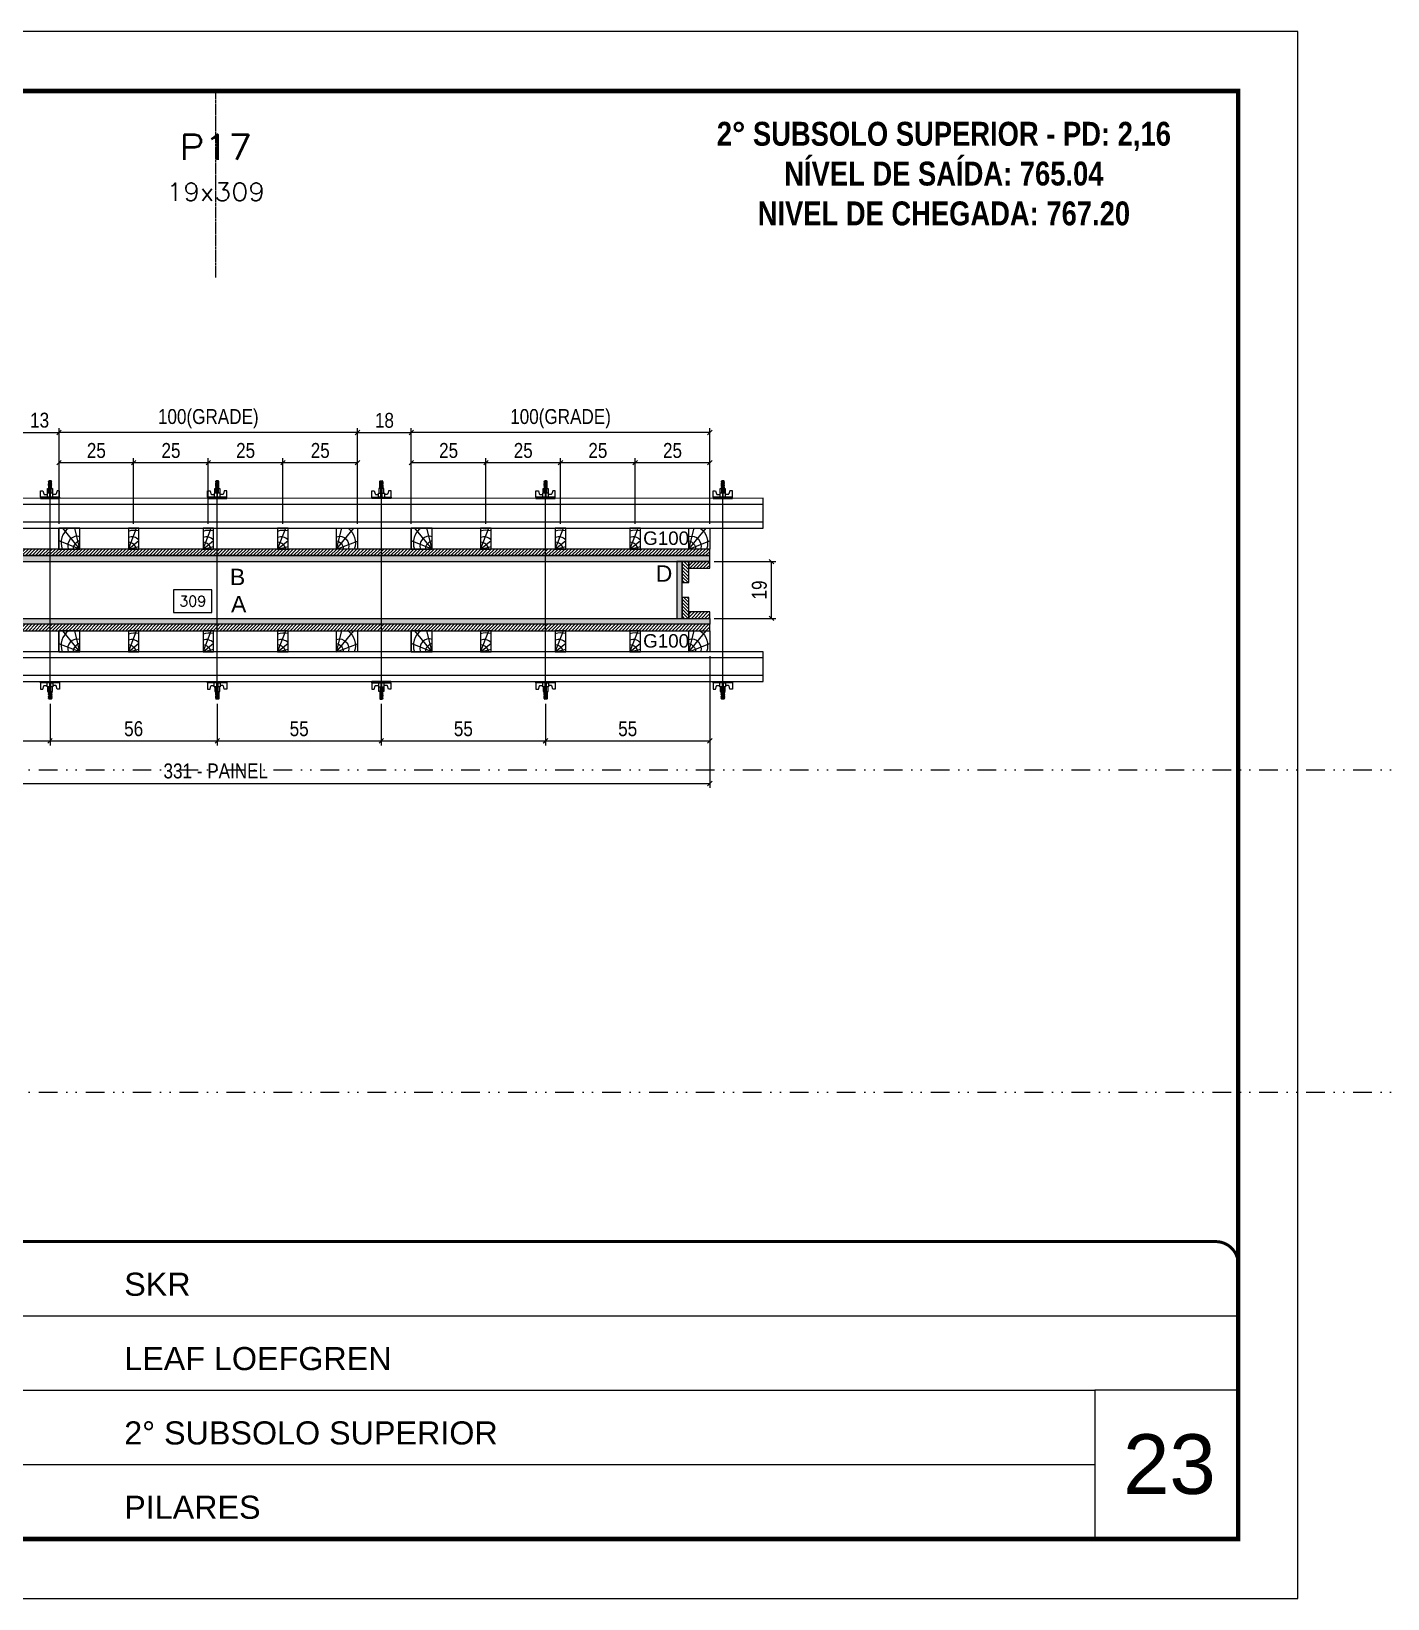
# Model space of a CAD drawing. Extents: x 13741 to 27878, y -21631 to 6985.
# Drawn here: x 18233 to 19142, y 192 to 1242 of the extents above; entities that cross this region are included whole.
import ezdxf
from ezdxf.enums import TextEntityAlignment as Align

# ---------------------------------------------------------------- set-up
doc = ezdxf.new("R2010")
doc.units = 0
for name, pattern in [('CONTINUO', [0]), ('DASHED', [0.75, 0.5, -0.25]), ('DIVIDE2', [0.625, 0.25, -0.125, 0, -0.125, 0, -0.125]), ('HIDDEN', [0.375, 0.25, -0.125])]:
    doc.linetypes.add(name, pattern=pattern)
for name, color, linetype, lineweight in [('CARIMBO', 255, 'Continuous', 9), ('Folhas', 255, 'Continuous', 9), ('Hachura', 251, 'Continuous', 9), ('Madeira', 126, 'Continuous', 18), ('Perfil Metálico', 224, 'Continuous', 18), ('SARRAFO DE PRESSAO', 251, 'DASHED', 9), ('Texto Seção', 7, 'Continuous', 15)]:
    doc.layers.add(name, color=color, linetype=linetype, lineweight=lineweight)
for name, color, linetype in [('CHAPA', 1, 'Continuous'), ('COTA', 241, 'Continuous'), ('NOMENCLATURA', 7, 'Continuous'), ('Nível', 160, 'Continuous'), ('SARRAFO', 251, 'Continuous'), ('Texto de Titulo', 7, 'Continuous'), ('Texto Qtd Sarr', 242, 'Continuous'), ('TEXTO_GERAL', 7, 'Continuous')]:
    doc.layers.add(name, color=color, linetype=linetype)
doc.styles.add('ARIAL', font='arial.ttf')
doc.styles.add('COTA TECNICA 2X', font='techl___.ttf', dxfattribs={"height": 10})
doc.styles.add('ROMANC', font='techb___.ttf', dxfattribs={"height": 2.5})
doc.styles.add('ROMANS', font='romans.shx')
doc.styles.add('SANSSERIF', font='sas_____.pfb')
doc.styles.add('Tecnologia', font='')
doc.styles.get('Tecnologia').set_extended_font_data('Forgotten Futurist')
doc.dimstyles.new('SECAO PILAR', dxfattribs={"dimtxt": 10, "dimasz": 3, "dimexe": 3, "dimexo": 3, "dimgap": 3, "dimtad": 1, "dimdec": 1, "dimlfac": 0.5, "dimzin": 12, "dimdsep": 46, "dimtxsty": 'COTA TECNICA 2X', "dimblk1": 'OBLIQUE', "dimblk2": 'OBLIQUE', "dimsah": 1, "dimcen": 0.9, "dimclrd": 256, "dimclre": 256, "dimclrt": 256, "dimadec": 1, "dimazin": 3, "dimtfac": 1, "dimtdec": 1, "dimtmove": 0, "dimatfit": 3, "dimfxl": 1, "dimtolj": 1, "dimtzin": 12, "dimarcsym": 0})
doc.dimstyles.new('SECÇÃO 2', dxfattribs={"dimtxt": 7, "dimasz": 6, "dimexe": 0.18, "dimexo": 2, "dimgap": -4, "dimtad": 3, "dimdec": 1, "dimlfac": 0.5, "dimzin": 12, "dimdsep": 46, "dimtxsty": 'ROMANS', "dimblk": 'ARCHTICK', "dimcen": 0.09, "dimse1": 1, "dimse2": 1, "dimsd1": 1, "dimsd2": 1, "dimclrd": 180, "dimclre": 5, "dimclrt": 1, "dimadec": 0, "dimazin": 3, "dimtfac": 1, "dimtdec": 1, "dimtofl": 0, "dimtmove": 0, "dimatfit": 3, "dimldrblk": 'ARCHTICK', "dimfxl": 1, "dimtolj": 1, "dimtzin": 0, "dimarcsym": 0})

# ---------------------------------------------------------------- blocks, each defined once
blk = doc.blocks.new('9999999999')
at = {"color": 30, "linetype": 'CONTINUO'}
for p, q in [((98564.6, 34230.2), (98564.6, 34429.4)), ((98564.6, 34379.6), (99584, 34379.6)), ((98564.6, 34329.8), (99488, 34329.8)), ((99584, 34329.8), (99488, 34329.8)), ((99488, 34329.8), (99488, 34230.2)), ((98564.6, 34280), (99488, 34280))]:
    blk.add_line(p, q, dxfattribs=at)
at = {"color": 30, "linetype": 'CONTINUO', "const_width": 2}
blk.add_lwpolyline([(99584, 34230.2), (99584, 34414.4, 0.414214), (99569, 34429.4), (98229, 34429.4, 0.414214), (98214, 34414.4), (98214, 34245.2, 0.414214), (98229, 34230.2), (99584, 34230.2)], format="xyb", dxfattribs=at)
at = {"layer": 'Folhas'}
blk.add_lwpolyline([(98139, 34190.2), (99624, 34190.2), (99624, 35240.2), (98139, 35240.2)], close=True, dxfattribs=at)
at = {"layer": 'Folhas', "color": 30, "const_width": 3}
blk.add_lwpolyline([(98214, 34230.2), (99584, 34230.2), (99584, 35200.2), (98214, 35200.2)], close=True, dxfattribs=at)
at = {"color": 7, "linetype": 'Continuous', "ltscale": 5, "style": 'ARIAL'}
for s, height, p in [('SKR', 15.48, (98837.7, 34393.1)), ('LEAF LOEFGREN', 15.483, (98837.7, 34343.3)), ('2° SUBSOLO SUPERIOR', 15.483, (98837.7, 34293.5)), ('NOVA SISTEMAS CONSTRUTIVOS', 11.059, (98263.2, 34267.2)), ('PILARES', 15.48, (98837.7, 34243.7))]:
    blk.add_text(s, height=height, dxfattribs=at).set_placement(p)
at = {"layer": 'Folhas', "color": 7, "style": 'Tecnologia', "width": 1.5}
for s, p in [('CLIENTE:', (98573.7, 34397.2)), ('OBRA:', (98573.7, 34347.3)), ('PAVIMENTO:', (98573.7, 34297.5)), ('PROJETO:', (98573.7, 34247.7))]:
    blk.add_text(s, height=14, dxfattribs=at).set_placement(p)
blk = doc.blocks.new('*D1374')
at = {"layer": 'COTA', "color": 180, "lineweight": -2, "transparency": 16777216}
for p, q in [((18354.4, 867.6), (18328.7, 867.6)), ((18328.7, 867.6), (18328.7, 852.6)), ((18354.4, 852.6), (18354.4, 867.6)), ((18328.7, 852.6), (18354.4, 852.6))]:
    blk.add_line(p, q, dxfattribs=at)
at = {"layer": 'Defpoints', "color": 0, "transparency": 16777216}
for p in [(18048, 848.6), (18666, 848.6), (18666, 848.6)]:
    blk.add_point(p, dxfattribs=at)
at = {"layer": 'COTA', "color": 1, "transparency": 16777216, "insert": (18341.6, 860.1), "char_height": 7, "attachment_point": 5, "style": 'ROMANS'}
blk.add_mtext('\\A1;309', dxfattribs=at)
blk = doc.blocks.new('_ArchTick')
at = {"color": 0, "linetype": 'ByBlock', "const_width": 0.15}
blk.add_lwpolyline([(-0.5, -0.5), (0.5, 0.5)], dxfattribs=at)
blk = doc.blocks.new('_Oblique')
at = {"color": 0, "linetype": 'ByBlock', "lineweight": -2}
blk.add_line((-0.5, -0.5), (0.5, 0.5), dxfattribs=at)
blk = doc.blocks.new('*D1375')
at = {"layer": 'COTA', "lineweight": -2, "transparency": 16777216}
for p, q in [((18026, 823.2), (18026, 735)), ((18688, 823.2), (18688, 735)), ((18026, 738), (18688, 738))]:
    blk.add_line(p, q, dxfattribs=at)
at = {"layer": 'Defpoints', "color": 0, "transparency": 16777216}
for p in [(18026, 826.2), (18688, 826.2), (18688, 738)]:
    blk.add_point(p, dxfattribs=at)
at = {"layer": 'COTA', "lineweight": -2, "transparency": 16777216, "xscale": 3, "yscale": 3, "zscale": 3, "rotation": 180}
blk.add_blockref('_Oblique', (18026, 738), dxfattribs=at)
at = {"layer": 'COTA', "lineweight": -2, "transparency": 16777216, "xscale": 3, "yscale": 3, "zscale": 3}
blk.add_blockref('_Oblique', (18688, 738), dxfattribs=at)
at = {"layer": 'COTA', "transparency": 16777216, "insert": (18357, 746.3), "char_height": 10, "attachment_point": 5, "style": 'COTA TECNICA 2X'}
blk.add_mtext('\\A1;331 - PAINEL', dxfattribs=at)
blk = doc.blocks.new('*D1377')
at = {"layer": 'COTA', "lineweight": -2, "transparency": 16777216}
for p, q in [((18688, 823.2), (18688, 763.5)), ((18578, 791.4), (18578, 763.5)), ((18578, 766.5), (18688, 766.5))]:
    blk.add_line(p, q, dxfattribs=at)
at = {"layer": 'Defpoints', "color": 0, "transparency": 16777216}
for p in [(18688, 826.2), (18578, 794.4), (18688, 766.5)]:
    blk.add_point(p, dxfattribs=at)
at = {"layer": 'COTA', "lineweight": -2, "transparency": 16777216, "xscale": 3, "yscale": 3, "zscale": 3, "rotation": 180}
blk.add_blockref('_Oblique', (18578, 766.5), dxfattribs=at)
at = {"layer": 'COTA', "lineweight": -2, "transparency": 16777216, "xscale": 3, "yscale": 3, "zscale": 3}
blk.add_blockref('_Oblique', (18688, 766.5), dxfattribs=at)
at = {"layer": 'COTA', "transparency": 16777216, "insert": (18633, 774.6), "char_height": 10, "attachment_point": 5, "style": 'COTA TECNICA 2X'}
blk.add_mtext('\\A1;55', dxfattribs=at)
blk = doc.blocks.new('titulo1')
at = {"layer": 'Defpoints', "color": 252, "linetype": 'HIDDEN', "ltscale": 2}
blk.add_line((0, 0), (0, 125), dxfattribs=at)
at = {"layer": 'Defpoints', "style": 'ROMANS', "oblique": 15}
blk.add_attdef('FOLHA', text='', height=10, dxfattribs=at).set_placement((0, 15.6), align=Align.MIDDLE_CENTER)
at = {"layer": 'Texto Qtd Sarr', "color": 3, "style": 'ROMANS', "oblique": 15}
for tag, height, p in [('TITULO', 17, (0, 71.4)), ('SEÇÃO', 12, (0, 41.5))]:
    blk.add_attdef(tag, text='', height=height, dxfattribs=at).set_placement(p, align=Align.MIDDLE_CENTER)
blk = doc.blocks.new('*D1396')
at = {"layer": 'COTA', "lineweight": -2, "transparency": 16777216}
for p, q in [((18691, 886.6), (18732.3, 886.6)), ((18729.3, 848.6), (18729.3, 886.6)), ((18691, 848.6), (18732.3, 848.6))]:
    blk.add_line(p, q, dxfattribs=at)
at = {"layer": 'Defpoints', "color": 0, "transparency": 16777216}
for p in [(18688, 886.6), (18729.3, 886.6), (18688, 848.6)]:
    blk.add_point(p, dxfattribs=at)
at = {"layer": 'COTA', "lineweight": -2, "transparency": 16777216, "xscale": 3, "yscale": 3, "zscale": 3}
for p, rotation in [((18729.3, 886.6), 90), ((18729.3, 848.6), 270)]:
    blk.add_blockref('_Oblique', p, dxfattribs=dict(at, rotation=rotation))
at = {"layer": 'COTA', "transparency": 16777216, "insert": (18721.2, 867.6), "char_height": 10, "attachment_point": 5, "rotation": 90, "style": 'COTA TECNICA 2X'}
blk.add_mtext('\\A1;19', dxfattribs=at)
blk = doc.blocks.new('C')
at = {"layer": 'Hachura', "color": 0}
for p, q in [((0, 3.22), (0, -3.22)), ((0.45, 3.22), (0, 3.22)), ((0.46, 3.16), (0, 3.16)), ((0.46, 3.05), (0, 3.05)), ((0.46, 2.88), (0, 2.88)), ((0, 2.75), (0, -1.16)), ((0.46, 2.65), (0, 2.65)), ((0.46, 2.23), (0, 2.23)), ((0.46, 1.51), (0, 1.51)), ((0.39, 0.49), (0.17, 0.49)), ((0.45, -3.23), (0.45, 3.22)), ((0.45, 3.22), (2.58, 3.22)), ((1.74, 0.97), (0.45, 0.97)), ((1.45, 0.1), (0.45, 0.1)), ((1.35, 1.94), (1.35, 0.96)), ((2.58, 2.39), (1.47, 2.09)), ((1.74, -0.97), (1.74, 0.97)), ((1.74, 0.97), (1.74, 0.84)), ((1.74, 0.97), (1.74, 0.84)), ((1.74, 0.84), (3.35, 0.84)), ((3.35, 0.45), (1.74, 0.45)), ((2.58, 3.22), (2.58, 2.39)), ((3.32, 0.84), (3.32, -0.84)), ((3.35, 0.84), (3.35, -0.84)), ((3.68, 0.45), (3.35, 0.45)), ((3.84, -0.52), (3.35, 0.45)), ((3.35, 0.06), (3.67, -0.57)), ((3.68, 0.45), (4.16, -0.52)), ((3.72, 0.5), (4.25, -0.57)), ((4.37, -0.55), (3.83, 0.53)), ((4.15, 0.45), (3.93, 0.45)), ((4.42, -0.52), (3.93, 0.45)), ((4.15, 0.45), (4.26, 0.45)), ((4.26, 0.45), (4.74, -0.52)), ((4.3, 0.5), (4.83, -0.57)), ((4.95, -0.55), (4.41, 0.53)), ((4.51, 0.45), (4.84, 0.45)), ((5, -0.52), (4.51, 0.45)), ((4.84, 0.45), (5.32, -0.52)), ((4.88, 0.5), (5.41, -0.57)), ((5.53, -0.55), (4.99, 0.53)), ((5.58, -0.52), (5.09, 0.45)), ((5.42, 0.45), (5.09, 0.45)), ((5.58, -0.52), (5.09, 0.45)), ((5.42, 0.45), (5.74, -0.19)), ((5.46, 0.5), (5.74, -0.07)), ((5.74, 0.19), (5.57, 0.53)), ((5.74, 0.32), (5.68, 0.45)), ((5.68, 0.45), (5.74, 0.45)), ((5.74, 0.45), (5.9, 0.29)), ((5.74, 0.45), (5.74, -0.52)), ((5.9, -0.36), (5.9, 0.29)), ((0.45, 0), (0, 0)), ((0.46, -1.52), (0, -1.52)), ((0.46, -2.23), (0, -2.23)), ((0.46, -2.65), (0, -2.65)), ((0.46, -2.88), (0, -2.88)), ((0.46, -3.05), (0, -3.05)), ((0.46, -3.16), (0, -3.16)), ((0, -3.22), (2.57, -3.22)), ((0.08, -0.48), (0.29, -0.48)), ((0.29, -0.48), (0.4, -0.48)), ((0.45, 0), (0.45, -0.97)), ((0.45, -0.16), (1.45, -0.16)), ((0.45, -0.65), (0.45, -0.32)), ((0.45, -3.23), (0.45, -0.65)), ((0.45, -0.97), (1.74, -0.97)), ((1.35, -1.94), (1.35, -0.97)), ((2.58, -2.39), (1.47, -2.1)), ((3.35, -0.32), (1.74, -0.32)), ((3.35, -0.84), (1.74, -0.84)), ((2.58, -3.23), (2.58, -2.39)), ((3.35, -0.07), (3.58, -0.52)), ((3.35, -0.52), (3.58, -0.52)), ((3.84, -0.52), (4.16, -0.52)), ((4.42, -0.52), (4.74, -0.52)), ((4.63, -0.52), (4.74, -0.52)), ((5, -0.52), (5.32, -0.52)), ((5.58, -0.52), (5.74, -0.52)), ((5.74, -0.52), (5.9, -0.36)), ((5.74, -0.52), (5.74, -0.52))]:
    blk.add_line(p, q, dxfattribs=at)
for centre, radius, start, end in [((1.52, 1.94), 0.161, 104.7436, 180), ((1.44, -0.03), 0.129, 272.695, 87.305), ((3.81, 0.39), 0.143, 25.5688, 154.4312), ((4.39, 0.39), 0.143, 25.5688, 154.4312), ((4.97, 0.39), 0.143, 25.5688, 154.4312), ((5.55, 0.39), 0.143, 25.5688, 154.4312), ((0.17, -0.37), 0.174, 221.744, 317.8592), ((1.52, -1.94), 0.161, 180, 255.2564), ((3.71, -0.4), 0.174, 222.1408, 318.256), ((4.29, -0.4), 0.174, 222.1408, 318.256), ((4.87, -0.4), 0.174, 222.1408, 318.256), ((5.45, -0.4), 0.174, 222.1408, 318.256), ((5.61, -0.4), 0.174, 317.8592, 318.256)]:
    blk.add_arc(centre, radius, start, end, dxfattribs=at)
blk = doc.blocks.new('*D1397')
at = {"layer": 'COTA', "lineweight": -2, "transparency": 16777216}
for p, q in [((18136, 791.4), (18136, 763.5)), ((18246, 791.4), (18246, 763.5)), ((18136, 766.5), (18246, 766.5))]:
    blk.add_line(p, q, dxfattribs=at)
at = {"layer": 'Defpoints', "color": 0, "transparency": 16777216}
for p in [(18136, 794.4), (18246, 794.4), (18246, 766.5)]:
    blk.add_point(p, dxfattribs=at)
at = {"layer": 'COTA', "lineweight": -2, "transparency": 16777216, "xscale": 3, "yscale": 3, "zscale": 3, "rotation": 180}
blk.add_blockref('_Oblique', (18136, 766.5), dxfattribs=at)
at = {"layer": 'COTA', "lineweight": -2, "transparency": 16777216, "xscale": 3, "yscale": 3, "zscale": 3}
blk.add_blockref('_Oblique', (18246, 766.5), dxfattribs=at)
at = {"layer": 'COTA', "transparency": 16777216, "insert": (18191, 774.6), "char_height": 10, "attachment_point": 5, "style": 'COTA TECNICA 2X'}
blk.add_mtext('\\A1;55', dxfattribs=at)
blk = doc.blocks.new('PONTALETE')
at = {"layer": 'Madeira'}
for q in [(2.71, 7), (7, 5.76), (7, 1.74)]:
    blk.add_line((0, 0), q, dxfattribs=at)
blk.add_lwpolyline([(0, 0), (7, 0), (7, 7), (0, 7)], close=True, dxfattribs=at)
for centre, radius, start, end in [((2.04, 0.06), 6.23, 37.2818, 109.0913), ((1.09, 0.9), 3.19, 343.603, 109.9847), ((-0.21, -0.78), 3.09, 14.6322, 86.0383)]:
    blk.add_arc(centre, radius, start, end, dxfattribs=at)
blk = doc.blocks.new('MEIO PONTALETE')
at = {"layer": 'Madeira'}
for q in [(2.71, 7), (3.5, 2.88), (3.5, 0.87)]:
    blk.add_line((0, 0), q, dxfattribs=at)
blk.add_lwpolyline([(0, 0), (3.5, 0), (3.5, 7), (0, 7)], close=True, dxfattribs=at)
for centre, radius, start, end in [((2.04, 0.06), 6.23, 76.4499, 109.0913), ((1.09, 0.9), 3.19, 40.9063, 109.9847), ((-0.21, -0.78), 3.09, 14.6322, 86.0383)]:
    blk.add_arc(centre, radius, start, end, dxfattribs=at)
blk = doc.blocks.new('*D1383')
at = {"layer": 'COTA', "lineweight": -2, "transparency": 16777216}
for p, q in [((18225.9, 911.9), (18225.9, 976.1)), ((18225.9, 973.1), (18252, 973.1)), ((18252, 912), (18252, 976.1))]:
    blk.add_line(p, q, dxfattribs=at)
at = {"layer": 'Defpoints', "color": 0, "transparency": 16777216}
for p in [(18252, 973.1), (18225.9, 908.9), (18252, 909)]:
    blk.add_point(p, dxfattribs=at)
at = {"layer": 'COTA', "lineweight": -2, "transparency": 16777216, "xscale": 3, "yscale": 3, "zscale": 3, "rotation": 180}
blk.add_blockref('_Oblique', (18225.9, 973.1), dxfattribs=at)
at = {"layer": 'COTA', "lineweight": -2, "transparency": 16777216, "xscale": 3, "yscale": 3, "zscale": 3}
blk.add_blockref('_Oblique', (18252, 973.1), dxfattribs=at)
at = {"layer": 'COTA', "transparency": 16777216, "insert": (18239, 981.3), "char_height": 10, "attachment_point": 5, "style": 'COTA TECNICA 2X'}
blk.add_mtext('\\A1;13', dxfattribs=at)
blk = doc.blocks.new('*D1384')
at = {"layer": 'COTA', "lineweight": -2, "transparency": 16777216}
for p, q in [((18252, 912), (18252, 955.9)), ((18302, 911.9), (18302, 955.9)), ((18252, 952.9), (18302, 952.9))]:
    blk.add_line(p, q, dxfattribs=at)
at = {"layer": 'Defpoints', "color": 0, "transparency": 16777216}
for p in [(18302, 952.9), (18252, 909), (18302, 908.9)]:
    blk.add_point(p, dxfattribs=at)
at = {"layer": 'COTA', "lineweight": -2, "transparency": 16777216, "xscale": 3, "yscale": 3, "zscale": 3, "rotation": 180}
blk.add_blockref('_Oblique', (18252, 952.9), dxfattribs=at)
at = {"layer": 'COTA', "lineweight": -2, "transparency": 16777216, "xscale": 3, "yscale": 3, "zscale": 3}
blk.add_blockref('_Oblique', (18302, 952.9), dxfattribs=at)
at = {"layer": 'COTA', "transparency": 16777216, "insert": (18277, 961), "char_height": 10, "attachment_point": 5, "style": 'COTA TECNICA 2X'}
blk.add_mtext('\\A1;25', dxfattribs=at)
blk = doc.blocks.new('*D1385')
at = {"layer": 'COTA', "lineweight": -2, "transparency": 16777216}
for p, q in [((18252, 912), (18252, 976.1)), ((18452, 973.1), (18252, 973.1)), ((18452, 911.9), (18452, 976.1))]:
    blk.add_line(p, q, dxfattribs=at)
at = {"layer": 'Defpoints', "color": 0, "transparency": 16777216}
for p in [(18252, 973.1), (18252, 909), (18452, 908.9)]:
    blk.add_point(p, dxfattribs=at)
at = {"layer": 'COTA', "lineweight": -2, "transparency": 16777216, "xscale": 3, "yscale": 3, "zscale": 3, "rotation": 180}
blk.add_blockref('_Oblique', (18252, 973.1), dxfattribs=at)
at = {"layer": 'COTA', "lineweight": -2, "transparency": 16777216, "xscale": 3, "yscale": 3, "zscale": 3}
blk.add_blockref('_Oblique', (18452, 973.1), dxfattribs=at)
at = {"layer": 'COTA', "transparency": 16777216, "insert": (18352, 982.3), "char_height": 10, "attachment_point": 5, "style": 'COTA TECNICA 2X'}
blk.add_mtext('\\A1;100(GRADE)', dxfattribs=at)
blk = doc.blocks.new('*D1386')
at = {"layer": 'COTA', "lineweight": -2, "transparency": 16777216}
for p, q in [((18302, 911.9), (18302, 955.9)), ((18352, 911.9), (18352, 955.9)), ((18302, 952.9), (18352, 952.9))]:
    blk.add_line(p, q, dxfattribs=at)
at = {"layer": 'Defpoints', "color": 0, "transparency": 16777216}
for p in [(18352, 952.9), (18302, 908.9), (18352, 908.9)]:
    blk.add_point(p, dxfattribs=at)
at = {"layer": 'COTA', "lineweight": -2, "transparency": 16777216, "xscale": 3, "yscale": 3, "zscale": 3, "rotation": 180}
blk.add_blockref('_Oblique', (18302, 952.9), dxfattribs=at)
at = {"layer": 'COTA', "lineweight": -2, "transparency": 16777216, "xscale": 3, "yscale": 3, "zscale": 3}
blk.add_blockref('_Oblique', (18352, 952.9), dxfattribs=at)
at = {"layer": 'COTA', "transparency": 16777216, "insert": (18327, 961), "char_height": 10, "attachment_point": 5, "style": 'COTA TECNICA 2X'}
blk.add_mtext('\\A1;25', dxfattribs=at)
blk = doc.blocks.new('*D1387')
at = {"layer": 'COTA', "lineweight": -2, "transparency": 16777216}
for p, q in [((18352, 911.9), (18352, 955.9)), ((18402, 911.9), (18402, 955.9)), ((18352, 952.9), (18402, 952.9))]:
    blk.add_line(p, q, dxfattribs=at)
at = {"layer": 'Defpoints', "color": 0, "transparency": 16777216}
for p in [(18402, 952.9), (18352, 908.9), (18402, 908.9)]:
    blk.add_point(p, dxfattribs=at)
at = {"layer": 'COTA', "lineweight": -2, "transparency": 16777216, "xscale": 3, "yscale": 3, "zscale": 3, "rotation": 180}
blk.add_blockref('_Oblique', (18352, 952.9), dxfattribs=at)
at = {"layer": 'COTA', "lineweight": -2, "transparency": 16777216, "xscale": 3, "yscale": 3, "zscale": 3}
blk.add_blockref('_Oblique', (18402, 952.9), dxfattribs=at)
at = {"layer": 'COTA', "transparency": 16777216, "insert": (18377, 961), "char_height": 10, "attachment_point": 5, "style": 'COTA TECNICA 2X'}
blk.add_mtext('\\A1;25', dxfattribs=at)
blk = doc.blocks.new('*D1388')
at = {"layer": 'COTA', "lineweight": -2, "transparency": 16777216}
for p, q in [((18402, 911.9), (18402, 955.9)), ((18452, 911.9), (18452, 955.9)), ((18402, 952.9), (18452, 952.9))]:
    blk.add_line(p, q, dxfattribs=at)
at = {"layer": 'Defpoints', "color": 0, "transparency": 16777216}
for p in [(18452, 952.9), (18402, 908.9), (18452, 908.9)]:
    blk.add_point(p, dxfattribs=at)
at = {"layer": 'COTA', "lineweight": -2, "transparency": 16777216, "xscale": 3, "yscale": 3, "zscale": 3, "rotation": 180}
blk.add_blockref('_Oblique', (18402, 952.9), dxfattribs=at)
at = {"layer": 'COTA', "lineweight": -2, "transparency": 16777216, "xscale": 3, "yscale": 3, "zscale": 3}
blk.add_blockref('_Oblique', (18452, 952.9), dxfattribs=at)
at = {"layer": 'COTA', "transparency": 16777216, "insert": (18427, 961), "char_height": 10, "attachment_point": 5, "style": 'COTA TECNICA 2X'}
blk.add_mtext('\\A1;25', dxfattribs=at)
blk = doc.blocks.new('*D1389')
at = {"layer": 'COTA', "lineweight": -2, "transparency": 16777216}
for p, q in [((18452, 912), (18452, 976.1)), ((18452, 973.1), (18488, 973.1)), ((18488, 912), (18488, 976.1))]:
    blk.add_line(p, q, dxfattribs=at)
at = {"layer": 'Defpoints', "color": 0, "transparency": 16777216}
for p in [(18488, 973.1), (18452, 909), (18488, 909)]:
    blk.add_point(p, dxfattribs=at)
at = {"layer": 'COTA', "lineweight": -2, "transparency": 16777216, "xscale": 3, "yscale": 3, "zscale": 3, "rotation": 180}
blk.add_blockref('_Oblique', (18452, 973.1), dxfattribs=at)
at = {"layer": 'COTA', "lineweight": -2, "transparency": 16777216, "xscale": 3, "yscale": 3, "zscale": 3}
blk.add_blockref('_Oblique', (18488, 973.1), dxfattribs=at)
at = {"layer": 'COTA', "transparency": 16777216, "insert": (18470, 981.2), "char_height": 10, "attachment_point": 5, "style": 'COTA TECNICA 2X'}
blk.add_mtext('\\A1;18', dxfattribs=at)
blk = doc.blocks.new('*D1390')
at = {"layer": 'COTA', "lineweight": -2, "transparency": 16777216}
for p, q in [((18488, 912), (18488, 955.9)), ((18538, 912), (18538, 955.9)), ((18488, 952.9), (18538, 952.9))]:
    blk.add_line(p, q, dxfattribs=at)
at = {"layer": 'Defpoints', "color": 0, "transparency": 16777216}
for p in [(18538, 952.9), (18488, 909), (18538, 909)]:
    blk.add_point(p, dxfattribs=at)
at = {"layer": 'COTA', "lineweight": -2, "transparency": 16777216, "xscale": 3, "yscale": 3, "zscale": 3, "rotation": 180}
blk.add_blockref('_Oblique', (18488, 952.9), dxfattribs=at)
at = {"layer": 'COTA', "lineweight": -2, "transparency": 16777216, "xscale": 3, "yscale": 3, "zscale": 3}
blk.add_blockref('_Oblique', (18538, 952.9), dxfattribs=at)
at = {"layer": 'COTA', "transparency": 16777216, "insert": (18513, 961), "char_height": 10, "attachment_point": 5, "style": 'COTA TECNICA 2X'}
blk.add_mtext('\\A1;25', dxfattribs=at)
blk = doc.blocks.new('*D1391')
at = {"layer": 'COTA', "lineweight": -2, "transparency": 16777216}
for p, q in [((18488, 912), (18488, 976.1)), ((18688, 973.1), (18488, 973.1)), ((18688, 912), (18688, 976.1))]:
    blk.add_line(p, q, dxfattribs=at)
at = {"layer": 'Defpoints', "color": 0, "transparency": 16777216}
for p in [(18488, 973.1), (18488, 909), (18688, 909)]:
    blk.add_point(p, dxfattribs=at)
at = {"layer": 'COTA', "lineweight": -2, "transparency": 16777216, "xscale": 3, "yscale": 3, "zscale": 3, "rotation": 180}
blk.add_blockref('_Oblique', (18488, 973.1), dxfattribs=at)
at = {"layer": 'COTA', "lineweight": -2, "transparency": 16777216, "xscale": 3, "yscale": 3, "zscale": 3}
blk.add_blockref('_Oblique', (18688, 973.1), dxfattribs=at)
at = {"layer": 'COTA', "transparency": 16777216, "insert": (18588, 982.3), "char_height": 10, "attachment_point": 5, "style": 'COTA TECNICA 2X'}
blk.add_mtext('\\A1;100(GRADE)', dxfattribs=at)
blk = doc.blocks.new('*D1392')
at = {"layer": 'COTA', "lineweight": -2, "transparency": 16777216}
for p, q in [((18538, 912), (18538, 955.9)), ((18588, 912), (18588, 955.9)), ((18538, 952.9), (18588, 952.9))]:
    blk.add_line(p, q, dxfattribs=at)
at = {"layer": 'Defpoints', "color": 0, "transparency": 16777216}
for p in [(18588, 952.9), (18538, 909), (18588, 909)]:
    blk.add_point(p, dxfattribs=at)
at = {"layer": 'COTA', "lineweight": -2, "transparency": 16777216, "xscale": 3, "yscale": 3, "zscale": 3, "rotation": 180}
blk.add_blockref('_Oblique', (18538, 952.9), dxfattribs=at)
at = {"layer": 'COTA', "lineweight": -2, "transparency": 16777216, "xscale": 3, "yscale": 3, "zscale": 3}
blk.add_blockref('_Oblique', (18588, 952.9), dxfattribs=at)
at = {"layer": 'COTA', "transparency": 16777216, "insert": (18563, 961), "char_height": 10, "attachment_point": 5, "style": 'COTA TECNICA 2X'}
blk.add_mtext('\\A1;25', dxfattribs=at)
blk = doc.blocks.new('*D1393')
at = {"layer": 'COTA', "lineweight": -2, "transparency": 16777216}
for p, q in [((18588, 912), (18588, 955.9)), ((18638, 912), (18638, 955.9)), ((18588, 952.9), (18638, 952.9))]:
    blk.add_line(p, q, dxfattribs=at)
at = {"layer": 'Defpoints', "color": 0, "transparency": 16777216}
for p in [(18638, 952.9), (18588, 909), (18638, 909)]:
    blk.add_point(p, dxfattribs=at)
at = {"layer": 'COTA', "lineweight": -2, "transparency": 16777216, "xscale": 3, "yscale": 3, "zscale": 3, "rotation": 180}
blk.add_blockref('_Oblique', (18588, 952.9), dxfattribs=at)
at = {"layer": 'COTA', "lineweight": -2, "transparency": 16777216, "xscale": 3, "yscale": 3, "zscale": 3}
blk.add_blockref('_Oblique', (18638, 952.9), dxfattribs=at)
at = {"layer": 'COTA', "transparency": 16777216, "insert": (18613, 961), "char_height": 10, "attachment_point": 5, "style": 'COTA TECNICA 2X'}
blk.add_mtext('\\A1;25', dxfattribs=at)
blk = doc.blocks.new('*D1394')
at = {"layer": 'COTA', "lineweight": -2, "transparency": 16777216}
for p, q in [((18638, 912), (18638, 955.9)), ((18688, 912), (18688, 955.9)), ((18638, 952.9), (18688, 952.9))]:
    blk.add_line(p, q, dxfattribs=at)
at = {"layer": 'Defpoints', "color": 0, "transparency": 16777216}
for p in [(18688, 952.9), (18638, 909), (18688, 909)]:
    blk.add_point(p, dxfattribs=at)
at = {"layer": 'COTA', "lineweight": -2, "transparency": 16777216, "xscale": 3, "yscale": 3, "zscale": 3, "rotation": 180}
blk.add_blockref('_Oblique', (18638, 952.9), dxfattribs=at)
at = {"layer": 'COTA', "lineweight": -2, "transparency": 16777216, "xscale": 3, "yscale": 3, "zscale": 3}
blk.add_blockref('_Oblique', (18688, 952.9), dxfattribs=at)
at = {"layer": 'COTA', "transparency": 16777216, "insert": (18663, 961), "char_height": 10, "attachment_point": 5, "style": 'COTA TECNICA 2X'}
blk.add_mtext('\\A1;25', dxfattribs=at)
blk = doc.blocks.new('*D1398')
at = {"layer": 'COTA', "lineweight": -2, "transparency": 16777216}
for p, q in [((18246, 791.4), (18246, 763.5)), ((18358, 791.4), (18358, 763.5)), ((18246, 766.5), (18358, 766.5))]:
    blk.add_line(p, q, dxfattribs=at)
at = {"layer": 'Defpoints', "color": 0, "transparency": 16777216}
for p in [(18246, 794.4), (18358, 794.4), (18358, 766.5)]:
    blk.add_point(p, dxfattribs=at)
at = {"layer": 'COTA', "lineweight": -2, "transparency": 16777216, "xscale": 3, "yscale": 3, "zscale": 3, "rotation": 180}
blk.add_blockref('_Oblique', (18246, 766.5), dxfattribs=at)
at = {"layer": 'COTA', "lineweight": -2, "transparency": 16777216, "xscale": 3, "yscale": 3, "zscale": 3}
blk.add_blockref('_Oblique', (18358, 766.5), dxfattribs=at)
at = {"layer": 'COTA', "transparency": 16777216, "insert": (18302, 774.6), "char_height": 10, "attachment_point": 5, "style": 'COTA TECNICA 2X'}
blk.add_mtext('\\A1;56', dxfattribs=at)
blk = doc.blocks.new('*D1395')
at = {"layer": 'COTA', "lineweight": -2, "transparency": 16777216}
for p, q in [((18467.9, 791.4), (18467.9, 763.5)), ((18577.9, 791.4), (18577.9, 763.5)), ((18467.9, 766.5), (18577.9, 766.5))]:
    blk.add_line(p, q, dxfattribs=at)
at = {"layer": 'Defpoints', "color": 0, "transparency": 16777216}
for p in [(18467.9, 794.4), (18577.9, 794.4), (18577.9, 766.5)]:
    blk.add_point(p, dxfattribs=at)
at = {"layer": 'COTA', "lineweight": -2, "transparency": 16777216, "xscale": 3, "yscale": 3, "zscale": 3, "rotation": 180}
blk.add_blockref('_Oblique', (18467.9, 766.5), dxfattribs=at)
at = {"layer": 'COTA', "lineweight": -2, "transparency": 16777216, "xscale": 3, "yscale": 3, "zscale": 3}
blk.add_blockref('_Oblique', (18577.9, 766.5), dxfattribs=at)
at = {"layer": 'COTA', "transparency": 16777216, "insert": (18522.9, 774.6), "char_height": 10, "attachment_point": 5, "style": 'COTA TECNICA 2X'}
blk.add_mtext('\\A1;55', dxfattribs=at)
blk = doc.blocks.new('*D1399')
at = {"layer": 'COTA', "lineweight": -2, "transparency": 16777216}
for p, q in [((18358, 791.4), (18358, 763.5)), ((18467.9, 791.4), (18467.9, 763.5)), ((18358, 766.5), (18467.9, 766.5))]:
    blk.add_line(p, q, dxfattribs=at)
at = {"layer": 'Defpoints', "color": 0, "transparency": 16777216}
for p in [(18358, 794.4), (18467.9, 794.4), (18467.9, 766.5)]:
    blk.add_point(p, dxfattribs=at)
at = {"layer": 'COTA', "lineweight": -2, "transparency": 16777216, "xscale": 3, "yscale": 3, "zscale": 3, "rotation": 180}
blk.add_blockref('_Oblique', (18358, 766.5), dxfattribs=at)
at = {"layer": 'COTA', "lineweight": -2, "transparency": 16777216, "xscale": 3, "yscale": 3, "zscale": 3}
blk.add_blockref('_Oblique', (18467.9, 766.5), dxfattribs=at)
at = {"layer": 'COTA', "transparency": 16777216, "insert": (18412.9, 774.6), "char_height": 10, "attachment_point": 5, "style": 'COTA TECNICA 2X'}
blk.add_mtext('\\A1;55', dxfattribs=at)

msp = doc.modelspace()

# ---------------------------------------------------------------- hatches: boundary and pattern name
at = {"layer": 'Hachura'}
h = msp.add_hatch(dxfattribs=at)
h.set_pattern_fill('ANSI31', color=256, scale=0.5, angle=180, style=0)
h.set_pattern_definition([(225, (8914.0154, -22034.4084), (1.12253202, -1.12253202), [])])
h.paths.add_polyline_path([(18687.95, 895), (18687.97, 890.6), (18025.97, 890.59), (18025.97, 894.99)])
h = msp.add_hatch(color=256, dxfattribs=at)
h.dxf.hatch_style = 1
h.paths.add_polyline_path([(18687.97, 886.6), (18687.97, 890.6), (18025.97, 890.6), (18025.97, 886.6)])
h = msp.add_hatch(color=256, dxfattribs=at)
h.dxf.hatch_style = 1
h.paths.add_polyline_path([(18665.97, 848.6), (18669.57, 848.6), (18669.57, 886.6), (18665.97, 886.6)])
h = msp.add_hatch(dxfattribs=at)
h.set_pattern_fill('ANSI31', color=256, scale=0.5, angle=270, style=0)
h.set_pattern_definition([(315, (41565.3754, -8616.3521), (1.12253202, 1.12253202), [])])
h.paths.add_polyline_path([(18673.97, 872.6), (18669.57, 872.6), (18669.57, 886.6), (18673.97, 886.6)])
h = msp.add_hatch(dxfattribs=at)
h.set_pattern_fill('ANSI31', color=256, scale=0.5, angle=180, style=0)
h.set_pattern_definition([(225, (9550.0154, -22042.8084), (1.12253202, -1.12253202), [])])
h.paths.add_polyline_path([(18687.97, 886.6), (18687.97, 882.2), (18673.97, 882.2), (18673.97, 886.6)])
h = msp.add_hatch(dxfattribs=at)
h.set_pattern_fill('ANSI31', color=256, scale=0.5, angle=270, style=0)
h.set_pattern_definition([(315, (41565.3754, -8640.3521), (1.12253202, 1.12253202), [])])
h.paths.add_polyline_path([(18673.97, 848.6), (18669.57, 848.6), (18669.57, 862.6), (18673.97, 862.6)])
h = msp.add_hatch(dxfattribs=at)
h.set_pattern_fill('ANSI31', color=256, scale=0.5, angle=180, style=0)
h.set_pattern_definition([(225, (9185.0154, -22042.8084), (1.12253202, -1.12253202), [])])
h.paths.add_polyline_path([(18673.97, 848.6), (18673.97, 853), (18687.97, 853), (18687.97, 848.6)])
h = msp.add_hatch(color=256, dxfattribs=at)
h.dxf.hatch_style = 1
h.paths.add_polyline_path([(18687.97, 848.6), (18687.97, 844.6), (18025.97, 844.6), (18025.97, 848.6)])
h = msp.add_hatch(dxfattribs=at)
h.set_pattern_fill('ANSI31', color=256, scale=0.5, angle=180, style=0)
h.set_pattern_definition([(225, (8914.0154, -22084.8084), (1.12253202, -1.12253202), [])])
h.paths.add_polyline_path([(18687.97, 840.33), (18687.95, 844.6), (18025.97, 844.6), (18025.97, 844.6), (18025.97, 844.6), (18025.97, 840.2)])

# ---------------------------------------------------------------- linework, layer by layer
at = {"layer": 'CHAPA'}
for points in [[(18687.97, 886.6), (18687.97, 890.6), (18025.97, 890.6), (18025.97, 886.6)], [(18665.97, 848.6), (18669.57, 848.6), (18669.57, 886.6), (18665.97, 886.6)], [(18687.97, 848.6), (18687.97, 844.6), (18025.97, 844.6), (18025.97, 848.6)]]:
    msp.add_lwpolyline(points, close=True, dxfattribs=at)
at = {"layer": 'Hachura'}
for p, q in [((18245.97, 795.43), (18245.97, 935.97)), ((18357.97, 795.43), (18357.97, 935.97)), ((18467.97, 795.43), (18467.97, 935.97)), ((18577.97, 795.43), (18577.97, 935.97)), ((18696.66, 795.43), (18696.66, 935.97))]:
    msp.add_line(p, q, dxfattribs=at)
at = {"layer": 'Madeira'}
for points in [[(18251.96, 894.99), (18251.97, 908.99), (18451.96, 908.98), (18451.95, 894.98)], [(18487.96, 895), (18487.97, 909), (18687.97, 909), (18687.95, 895)], [(18251.96, 826.2), (18251.97, 840.2), (18451.96, 840.2), (18451.95, 826.2)], [(18487.96, 826.22), (18487.97, 840.22), (18687.97, 840.21), (18687.95, 826.21)]]:
    msp.add_lwpolyline(points, close=True, dxfattribs=at)
at = {"layer": 'Nível', "color": 4, "linetype": 'DIVIDE2', "ltscale": 50}
for p, q in [((13741.09, 747.13), (21531.15, 747.13)), ((13741.09, 531.13), (21531.15, 531.13))]:
    msp.add_line(p, q, dxfattribs=at)
at = {"layer": 'Perfil Metálico'}
for p, q in [((18723.69, 924.94), (17990.25, 924.94)), ((18723.69, 912.94), (17990.25, 912.94)), ((18723.69, 822.2), (17990.25, 822.2)), ((18723.69, 810.2), (17990.25, 810.2))]:
    msp.add_line(p, q, dxfattribs=at)
for points in [[(18723.69, 909), (18723.69, 929), (17990.25, 928.94), (17990.25, 908.94)], [(17990.25, 826.2), (17990.25, 806.2), (18723.69, 806.26), (18723.69, 826.26)]]:
    msp.add_lwpolyline(points, close=True, dxfattribs=at)
at = {"layer": 'SARRAFO'}
for points in [[(18025.97, 890.6), (18687.97, 890.6), (18687.95, 895), (18025.97, 895)], [(18025.97, 890.6), (18687.97, 890.6), (18687.95, 895), (18025.97, 895)], [(18669.57, 886.6), (18669.57, 872.6), (18673.97, 872.6), (18673.97, 886.6)], [(18669.57, 886.6), (18669.57, 872.6), (18673.97, 872.6), (18673.97, 886.6)], [(18673.97, 882.2), (18687.97, 882.2), (18687.97, 886.6), (18673.97, 886.6)], [(18673.97, 882.2), (18687.97, 882.2), (18687.97, 886.6), (18673.97, 886.6)], [(18669.57, 862.6), (18669.57, 848.6), (18673.97, 848.6), (18673.97, 862.6)], [(18669.57, 862.6), (18669.57, 848.6), (18673.97, 848.6), (18673.97, 862.6)], [(18687.97, 853), (18673.97, 853), (18673.97, 848.6), (18687.97, 848.6)], [(18687.97, 853), (18673.97, 853), (18673.97, 848.6), (18687.97, 848.6)], [(18025.97, 840.2), (18687.97, 840.2), (18687.95, 844.6), (18025.97, 844.6)], [(18025.97, 840.2), (18687.97, 840.2), (18687.95, 844.6), (18025.97, 844.6)]]:
    msp.add_lwpolyline(points, close=True, dxfattribs=at)

# ---------------------------------------------------------------- block references
at = {"layer": 'Hachura', "linetype": 'Continuous', "yscale": 2, "zscale": 2}
for p, xscale, rotation in [((18245.93, 928.97), 2, 90.00000000000001), ((18357.96, 928.97), 2, 90.00000000000001), ((18468.01, 928.97), -2, 270), ((18577.96, 928.97), 2, 90.00000000000001), ((18696.65, 928.97), 2, 90.00000000000001), ((18245.97, 806.23), -2, 90), ((18357.97, 806.23), -2, 90), ((18467.97, 806.23), 2, 270), ((18577.97, 806.23), -2, 90), ((18696.66, 806.23), -2, 90)]:
    msp.add_blockref('C', p, dxfattribs=dict(at, xscale=xscale, rotation=rotation))
at = {"layer": 'Madeira'}
for name, p, xscale, yscale, zscale, rotation in [('PONTALETE', (18265.96, 894.98), 2, 2, 2, 89.93708930310329), ('MEIO PONTALETE', (18298.46, 894.99), 1.999999997962732, 1.999999997962732, 1.999999997962732, 359.9370893031033), ('MEIO PONTALETE', (18348.46, 894.99), 1.999999997962732, 1.999999997962732, 1.999999997962732, 359.9370893031033), ('MEIO PONTALETE', (18398.46, 894.99), 1.999999997962732, 1.999999997962732, 1.999999997962732, 359.9370893031033), ('PONTALETE', (18437.95, 895), -2, 2, 2, 269.9370893031033), ('PONTALETE', (18501.96, 895), 2, 2, 2, 89.93708930310329), ('MEIO PONTALETE', (18534.46, 895), 1.999999997962732, 1.999999997962732, 1.999999997962732, 359.9370893031033), ('MEIO PONTALETE', (18584.46, 895), 1.999999997962732, 1.999999997962732, 1.999999997962732, 359.9370893031033), ('MEIO PONTALETE', (18634.46, 895), 1.999999997962732, 1.999999997962732, 1.999999997962732, 359.9370893031033), ('PONTALETE', (18673.95, 895.02), -2, 2, 2, 269.9370893031033), ('PONTALETE', (18265.96, 826.19), 2, 2, 2, 89.93708930310329), ('MEIO PONTALETE', (18298.46, 826.2), 1.999999997962732, 1.999999997962732, 1.999999997962732, 359.9370893031033), ('MEIO PONTALETE', (18348.46, 826.2), 1.999999997962732, 1.999999997962732, 1.999999997962732, 359.9370893031033), ('MEIO PONTALETE', (18398.46, 826.2), 1.999999997962732, 1.999999997962732, 1.999999997962732, 359.9370893031033), ('PONTALETE', (18437.95, 826.21), -2, 2, 2, 269.9370893031033), ('PONTALETE', (18501.96, 826.21), 2, 2, 2, 89.93708930310329), ('MEIO PONTALETE', (18534.46, 826.22), 1.999999997962732, 1.999999997962732, 1.999999997962732, 359.9370893031033), ('MEIO PONTALETE', (18584.46, 826.22), 1.999999997962732, 1.999999997962732, 1.999999997962732, 359.9370893031033), ('MEIO PONTALETE', (18634.46, 826.22), 1.999999997962732, 1.999999997962732, 1.999999997962732, 359.9370893031033), ('PONTALETE', (18673.95, 826.23), -2, 2, 2, 269.9370893031033)]:
    msp.add_blockref(name, p, dxfattribs=dict(at, xscale=xscale, yscale=yscale, zscale=zscale, rotation=rotation))
at = {"layer": 'SARRAFO DE PRESSAO', "color": 6, "linetype": 'ByBlock'}
msp.add_blockref('9999999999', (-80542.01, -33998.35), dxfattribs=at)
at = {"layer": 'Texto Seção'}
ref = msp.add_blockref('titulo1', (18356.97, 1076.85), dxfattribs=at)
ref.add_attrib('TITULO', 'P17', dxfattribs={"layer": 'Texto de Titulo', "color": 7, "height": 17, "style": 'ROMANS', "width": 1.1}).set_placement((18356.97, 1164.35), align=Align.MIDDLE_CENTER)
ref.add_attrib('SEÇÃO', '19x309', dxfattribs={"layer": 'Texto de Titulo', "color": 7, "height": 12, "style": 'ROMANS', "width": 1.1}).set_placement((18356.97, 1134.35), align=Align.MIDDLE_CENTER)

# ---------------------------------------------------------------- texts
at = {"layer": 'CARIMBO', "style": 'ARIAL'}
msp.add_text('23', height=40, dxfattribs=at).set_placement((18964.83, 262))
at = {"layer": 'NOMENCLATURA', "color": 2, "insert": (18844.81, 1207.91), "char_height": 16, "attachment_point": 2, "style": 'ROMANC'}
msp.add_mtext_dynamic_manual_height_columns('\\P2° SUBSOLO SUPERIOR - PD: 2,16\\PNÍVEL DE SAÍDA: 765.04\\PNIVEL DE CHEGADA: 767.20', width=432.3511, gutter_width=1, heights=[0], dxfattribs=at)
at = {"layer": 'TEXTO_GERAL', "color": 0, "linetype": 'Continuous', "style": 'SANSSERIF'}
for p in [(18643.35, 902.3), (18643.35, 833.51)]:
    msp.add_text('G100', height=9, dxfattribs=at).set_placement(p, align=Align.MIDDLE_LEFT)
at = {"layer": 'TEXTO_GERAL', "style": 'ARIAL'}
for s, p in [('D', (18657.33, 878.64)), ('B', (18371.62, 876.35)), ('A', (18372.37, 858.12))]:
    msp.add_text(s, height=11, dxfattribs=at).set_placement(p, align=Align.MIDDLE_CENTER)

# ---------------------------------------------------------------- dimensions: what is measured, and where the dimension line sits
at = {"layer": 'COTA'}
for base, p1, p2, dimstyle, picture, middle in [((18251.97, 973.07), (18225.94, 908.9), (18251.97, 908.96), 'SECAO PILAR', '*D1383', (18238.95, 973.07)), ((18487.97, 973.08), (18451.96, 908.98), (18487.97, 908.96), 'SECAO PILAR', '*D1389', (18469.97, 973.08)), ((18665.97, 848.6), (18047.97, 848.6), (18665.97, 848.6), 'SECÇÃO 2', '*D1374', (18341.58, 848.6))]:
    dim = msp.add_linear_dim(base=base, p1=p1, p2=p2, dimstyle=dimstyle, dxfattribs=at)
    dim.commit()
    dim.dimension.update_dxf_attribs({"geometry": picture, "text_midpoint": middle, "dimtype": 160})
for base, p1, p2, text, picture, middle in [((18251.97, 973.08), (18451.96, 908.94), (18251.97, 908.96), '<>(GRADE)', '*D1385', (18351.97, 982.3)), ((18487.97, 973.1), (18687.97, 908.95), (18487.97, 908.98), '<>(GRADE)', '*D1391', (18587.97, 982.32)), ((18687.97, 738.04), (18025.97, 826.21), (18687.97, 826.25), '<> - PAINEL', '*D1375', (18356.97, 746.26))]:
    dim = msp.add_linear_dim(base=base, p1=p1, p2=p2, text=text, dimstyle='SECAO PILAR', dxfattribs=at)
    dim.commit()
    dim.dimension.update_dxf_attribs({"geometry": picture, "text_midpoint": middle})
for base, p1, p2, picture, middle in [((18301.97, 952.89), (18251.97, 908.96), (18301.97, 908.95), '*D1384', (18276.97, 961)), ((18351.97, 952.89), (18301.97, 908.95), (18351.97, 908.95), '*D1386', (18326.97, 961)), ((18401.97, 952.89), (18351.97, 908.95), (18401.97, 908.95), '*D1387', (18376.97, 961)), ((18451.96, 952.89), (18401.97, 908.95), (18451.96, 908.95), '*D1388', (18426.97, 961)), ((18537.97, 952.91), (18487.97, 908.98), (18537.97, 908.97), '*D1390', (18512.97, 961.02)), ((18587.97, 952.91), (18537.97, 908.97), (18587.97, 908.97), '*D1392', (18562.97, 961.02)), ((18637.97, 952.91), (18587.97, 908.97), (18637.97, 908.97), '*D1393', (18612.97, 961.02)), ((18687.97, 952.91), (18637.97, 908.97), (18687.97, 908.97), '*D1394', (18662.97, 961.02)), ((18687.97, 766.46), (18578.04, 794.43), (18687.97, 826.2), '*D1377', (18633, 774.57)), ((18246.04, 766.46), (18136.04, 794.43), (18246.04, 794.43), '*D1397', (18191.04, 774.57)), ((18358.03, 766.46), (18246.04, 794.43), (18358.03, 794.43), '*D1398', (18302.04, 774.57)), ((18467.9, 766.46), (18357.97, 794.43), (18467.9, 794.43), '*D1399', (18412.93, 774.57)), ((18577.94, 766.46), (18467.9, 794.43), (18577.94, 794.43), '*D1395', (18522.92, 774.57))]:
    dim = msp.add_linear_dim(base=base, p1=p1, p2=p2, dimstyle='SECAO PILAR', dxfattribs=at)
    dim.commit()
    dim.dimension.update_dxf_attribs({"geometry": picture, "text_midpoint": middle})
dim = msp.add_linear_dim(base=(18729.27, 886.6), p1=(18687.97, 848.6), p2=(18687.97, 886.6), angle=90, dimstyle='SECAO PILAR', dxfattribs=at)
dim.commit()
dim.dimension.update_dxf_attribs({"geometry": '*D1396', "text_midpoint": (18721.18, 867.6)})

doc.saveas('drawing.dxf')
